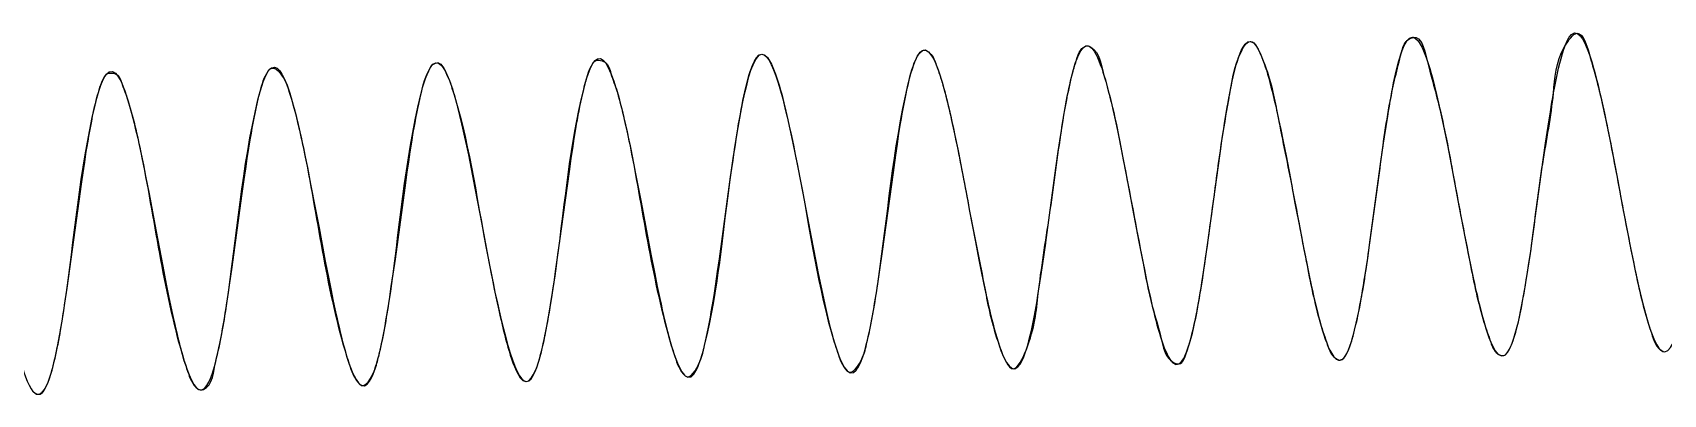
# Model space of a CAD drawing. Extents: x 59521 to 184406, y -1257 to 56672.
# Drawn here: x 86219.12 to 86244.51, y 15639.81 to 15645.45 of the extents above; entities that cross this region are included whole.
import ezdxf

# ---------------------------------------------------------------- set-up
doc = ezdxf.new("R2010")
doc.units = 0
doc.header["$MEASUREMENT"] = 0
doc.layers.get('0').update_dxf_attribs({"linetype": 'CONTINUOUS'})

# ---------------------------------------------------------------- blocks, each defined once
blk = doc.blocks.new('rt666')
at = {"color": 87, "linetype": 'Continuous'}
for p, q in [((-866.672, 42.375), (-866.654, 42.401)), ((-856.032, 41.653), (-856.001, 41.511)), ((-853.5, 41.719), (-853.466, 41.566)), ((-850.974, 41.817), (-850.943, 41.677)), ((-850.943, 41.677), (-850.913, 41.534)), ((-849.26, 41.529), (-849.235, 41.685)), ((-848.428, 41.822), (-848.394, 41.666)), ((-848.394, 41.666), (-848.36, 41.503)), ((-866.171, 41.429), (-866.141, 41.292)), ((-863.627, 41.442), (-863.593, 41.289)), ((-861.09, 41.488), (-861.059, 41.344)), ((-858.557, 41.551), (-858.522, 41.39)), ((-858.522, 41.39), (-858.487, 41.223)), ((-856.872, 41.234), (-856.847, 41.396)), ((-856.001, 41.511), (-855.97, 41.367)), ((-854.349, 41.233), (-854.325, 41.389)), ((-854.325, 41.389), (-854.302, 41.54)), ((-853.466, 41.566), (-853.433, 41.408)), ((-853.433, 41.408), (-853.4, 41.247)), ((-851.817, 41.296), (-851.793, 41.458)), ((-850.913, 41.534), (-850.883, 41.389)), ((-850.883, 41.389), (-850.838, 41.167)), ((-849.284, 41.365), (-849.26, 41.529)), ((-848.36, 41.503), (-848.326, 41.334)), ((-871.213, 41.191), (-871.177, 41.026)), ((-868.689, 41.295), (-868.655, 41.139)), ((-868.655, 41.139), (-868.621, 40.98)), ((-866.987, 41.06), (-866.963, 41.212)), ((-866.141, 41.292), (-866.111, 41.154)), ((-866.111, 41.154), (-866.082, 41.013)), ((-864.456, 41.116), (-864.433, 41.269)), ((-863.593, 41.289), (-863.56, 41.131)), ((-861.937, 41.099), (-861.912, 41.261)), ((-861.059, 41.344), (-861.028, 41.197)), ((-861.028, 41.197), (-860.997, 41.047)), ((-859.428, 41.009), (-859.402, 41.182)), ((-859.402, 41.182), (-859.377, 41.347)), ((-858.487, 41.223), (-858.452, 41.05)), ((-856.896, 41.068), (-856.872, 41.234)), ((-855.97, 41.367), (-855.94, 41.22)), ((-855.94, 41.22), (-855.895, 40.993)), ((-854.373, 41.07), (-854.349, 41.233)), ((-853.4, 41.247), (-853.35, 40.997)), ((-851.841, 41.129), (-851.817, 41.296)), ((-850.838, 41.167), (-850.779, 40.864)), ((-849.346, 40.936), (-849.309, 41.196)), ((-849.309, 41.196), (-849.284, 41.365)), ((-848.326, 41.334), (-848.274, 41.071)), ((-872.082, 40.734), (-872.056, 40.901)), ((-871.177, 41.026), (-871.142, 40.857)), ((-869.549, 40.797), (-869.525, 40.958)), ((-869.525, 40.958), (-869.5, 41.117)), ((-868.621, 40.98), (-868.588, 40.816)), ((-867.034, 40.745), (-867.01, 40.905)), ((-867.01, 40.905), (-866.987, 41.06)), ((-866.082, 41.013), (-866.038, 40.796)), ((-864.504, 40.792), (-864.48, 40.958)), ((-864.48, 40.958), (-864.456, 41.116)), ((-863.56, 41.131), (-863.527, 40.97)), ((-863.527, 40.97), (-863.478, 40.72)), ((-861.998, 40.673), (-861.961, 40.932)), ((-861.961, 40.932), (-861.937, 41.099)), ((-860.997, 41.047), (-860.952, 40.817)), ((-859.465, 40.742), (-859.428, 41.009)), ((-858.452, 41.05), (-858.399, 40.778)), ((-856.933, 40.81), (-856.896, 41.068)), ((-855.895, 40.993), (-855.834, 40.677)), ((-854.409, 40.814), (-854.373, 41.07)), ((-853.35, 40.997), (-853.283, 40.647)), ((-851.878, 40.869), (-851.841, 41.129)), ((-849.5, 39.802), (-849.346, 40.936)), ((-848.274, 41.071), (-848.186, 40.609)), ((-872.107, 40.561), (-872.082, 40.734)), ((-871.142, 40.857), (-871.107, 40.681)), ((-871.107, 40.681), (-871.054, 40.409)), ((-869.609, 40.379), (-869.573, 40.633)), ((-869.573, 40.633), (-869.549, 40.797)), ((-868.588, 40.816), (-868.538, 40.561)), ((-867.068, 40.499), (-867.034, 40.745)), ((-866.038, 40.796), (-865.98, 40.495)), ((-864.541, 40.531), (-864.504, 40.792)), ((-863.478, 40.72), (-863.393, 40.277)), ((-862.172, 39.398), (-861.998, 40.673)), ((-860.952, 40.817), (-860.875, 40.418)), ((-859.634, 39.508), (-859.465, 40.742)), ((-858.399, 40.778), (-858.306, 40.292)), ((-857.107, 39.534), (-856.933, 40.81)), ((-854.567, 39.652), (-854.409, 40.814)), ((-852.038, 39.694), (-851.878, 40.869)), ((-850.779, 40.864), (-850.658, 40.223)), ((-872.144, 40.293), (-872.107, 40.561)), ((-869.76, 39.269), (-869.609, 40.379)), ((-868.538, 40.561), (-868.466, 40.19)), ((-867.219, 39.39), (-867.068, 40.499)), ((-864.688, 39.451), (-864.541, 40.531)), ((-848.186, 40.609), (-848.115, 40.231)), ((-872.287, 39.239), (-872.144, 40.293)), ((-863.393, 40.277), (-863.24, 39.468)), ((-858.306, 40.292), (-858.282, 40.166)), ((-858.282, 40.166), (-858.186, 39.661)), ((-850.658, 40.223), (-850.561, 39.715)), ((-848.115, 40.231), (-848.029, 39.785)), ((-860.745, 39.732), (-860.673, 39.36)), ((-858.186, 39.661), (-858.132, 39.379)), ((-857.137, 39.323), (-857.092, 39.64)), ((-855.641, 39.662), (-855.591, 39.402)), ((-854.604, 39.395), (-854.567, 39.652)), ((-853.133, 39.852), (-853.073, 39.544)), ((-852.079, 39.408), (-852.038, 39.694)), ((-850.561, 39.715), (-850.51, 39.454)), ((-849.541, 39.514), (-849.5, 39.802)), ((-848.029, 39.785), (-847.98, 39.534)), ((-868.31, 39.362), (-868.255, 39.083)), ((-867.262, 39.088), (-867.219, 39.39)), ((-864.724, 39.197), (-864.688, 39.451)), ((-863.24, 39.468), (-863.18, 39.162)), ((-862.201, 39.199), (-862.172, 39.398)), ((-860.673, 39.36), (-860.635, 39.169)), ((-859.674, 39.223), (-859.634, 39.508)), ((-858.132, 39.379), (-858.096, 39.198)), ((-855.591, 39.402), (-855.556, 39.23)), ((-854.628, 39.227), (-854.604, 39.395)), ((-853.073, 39.544), (-853.034, 39.349)), ((-852.105, 39.23), (-852.079, 39.408)), ((-850.51, 39.454), (-850.474, 39.278)), ((-849.568, 39.33), (-849.541, 39.514)), ((-847.98, 39.534), (-847.947, 39.371)), ((-847.947, 39.371), (-847.913, 39.21)), ((-872.329, 38.941), (-872.287, 39.239)), ((-870.839, 39.28), (-870.785, 39.002)), ((-869.799, 38.989), (-869.76, 39.269)), ((-865.762, 39.349), (-865.712, 39.094)), ((-864.748, 39.031), (-864.724, 39.197)), ((-863.18, 39.162), (-863.14, 38.967)), ((-862.229, 39.008), (-862.201, 39.199)), ((-860.635, 39.169), (-860.596, 38.976)), ((-859.701, 39.041), (-859.674, 39.223)), ((-858.096, 39.198), (-858.06, 39.023)), ((-857.167, 39.119), (-857.137, 39.323)), ((-855.556, 39.23), (-855.521, 39.06)), ((-854.653, 39.065), (-854.628, 39.227)), ((-853.034, 39.349), (-852.997, 39.164)), ((-852.997, 39.164), (-852.959, 38.987)), ((-850.474, 39.278), (-850.437, 39.101)), ((-847.913, 39.21), (-847.879, 39.051)), ((-872.358, 38.745), (-872.329, 38.941)), ((-870.785, 39.002), (-870.749, 38.822)), ((-869.826, 38.807), (-869.799, 38.989)), ((-868.255, 39.083), (-868.22, 38.906)), ((-868.22, 38.906), (-868.185, 38.737)), ((-867.291, 38.891), (-867.262, 39.088)), ((-865.712, 39.094), (-865.678, 38.925)), ((-865.678, 38.925), (-865.643, 38.758)), ((-864.797, 38.715), (-864.772, 38.869)), ((-864.772, 38.869), (-864.748, 39.031)), ((-863.14, 38.967), (-863.101, 38.78)), ((-860.596, 38.976), (-860.555, 38.783)), ((-858.06, 39.023), (-858.024, 38.853)), ((-855.521, 39.06), (-855.486, 38.895)), ((-870.749, 38.822), (-870.713, 38.648)), ((-870.713, 38.648), (-870.677, 38.481)), ((-868.185, 38.737), (-868.15, 38.572)), ((-865.643, 38.758), (-865.608, 38.596)), ((-870.294, 37.37), (-870.276, 37.36))]:
    blk.add_line(p, q, dxfattribs=at)
for points in [[(-849.235, 41.685), (-849.211, 41.833), (-849.198, 41.906), (-849.185, 41.981), (-849.171, 42.055), (-849.157, 42.131), (-849.141, 42.208), (-849.125, 42.285), (-849.108, 42.363), (-849.089, 42.44), (-849.069, 42.517), (-849.048, 42.59), (-849.025, 42.661), (-849.001, 42.726), (-848.974, 42.788), (-848.942, 42.845), (-848.904, 42.889), (-848.859, 42.913), (-848.812, 42.903), (-848.771, 42.868), (-848.736, 42.818), (-848.705, 42.762), (-848.677, 42.702), (-848.651, 42.638), (-848.628, 42.573), (-848.606, 42.508), (-848.586, 42.445), (-848.567, 42.382), (-848.549, 42.319), (-848.532, 42.255), (-848.515, 42.189), (-848.497, 42.118), (-848.479, 42.046), (-848.462, 41.972), (-848.445, 41.898), (-848.428, 41.822)], [(-856.847, 41.396), (-856.821, 41.555), (-856.808, 41.634), (-856.794, 41.713), (-856.78, 41.791), (-856.766, 41.869), (-856.751, 41.947), (-856.735, 42.024), (-856.719, 42.1), (-856.702, 42.175), (-856.685, 42.247), (-856.667, 42.316), (-856.648, 42.384), (-856.627, 42.45), (-856.603, 42.515), (-856.577, 42.578), (-856.545, 42.636), (-856.505, 42.686), (-856.466, 42.71)], [(-856.466, 42.71), (-856.417, 42.706), (-856.374, 42.674), (-856.339, 42.631), (-856.311, 42.581), (-856.286, 42.531), (-856.264, 42.48), (-856.242, 42.423), (-856.221, 42.364), (-856.201, 42.304), (-856.182, 42.242), (-856.164, 42.181), (-856.146, 42.119), (-856.129, 42.056), (-856.113, 41.992), (-856.096, 41.926), (-856.08, 41.859), (-856.064, 41.791), (-856.048, 41.722), (-856.032, 41.653)], [(-854.302, 41.54), (-854.278, 41.687), (-854.265, 41.758), (-854.253, 41.828), (-854.241, 41.897), (-854.228, 41.964), (-854.215, 42.031), (-854.201, 42.098), (-854.187, 42.164), (-854.173, 42.229), (-854.157, 42.293), (-854.142, 42.356), (-854.125, 42.416), (-854.108, 42.474), (-854.09, 42.529), (-854.07, 42.584), (-854.047, 42.639), (-854.019, 42.692), (-853.986, 42.74), (-853.947, 42.772), (-853.903, 42.78), (-853.859, 42.758), (-853.821, 42.716), (-853.787, 42.662), (-853.758, 42.605), (-853.732, 42.547), (-853.711, 42.491), (-853.691, 42.438), (-853.674, 42.385), (-853.657, 42.331), (-853.638, 42.271), (-853.62, 42.208), (-853.602, 42.143), (-853.585, 42.076), (-853.567, 42.007), (-853.55, 41.938), (-853.533, 41.866), (-853.516, 41.793), (-853.5, 41.719)], [(-851.793, 41.458), (-851.768, 41.617), (-851.755, 41.696), (-851.742, 41.773), (-851.729, 41.849), (-851.716, 41.924), (-851.702, 41.997), (-851.688, 42.068), (-851.675, 42.137), (-851.66, 42.205), (-851.646, 42.271), (-851.631, 42.336), (-851.615, 42.4), (-851.598, 42.463), (-851.58, 42.524), (-851.562, 42.581), (-851.542, 42.637), (-851.52, 42.691), (-851.495, 42.744), (-851.463, 42.794), (-851.426, 42.832), (-851.38, 42.847), (-851.333, 42.828), (-851.294, 42.789), (-851.26, 42.739), (-851.233, 42.687), (-851.209, 42.634), (-851.187, 42.582), (-851.167, 42.528), (-851.147, 42.469), (-851.127, 42.406), (-851.108, 42.343), (-851.089, 42.279), (-851.072, 42.215), (-851.054, 42.15), (-851.038, 42.084), (-851.022, 42.019), (-851.006, 41.952), (-850.99, 41.885), (-850.974, 41.817)], [(-866.654, 42.401), (-866.633, 42.424), (-866.591, 42.448), (-866.548, 42.443), (-866.506, 42.411), (-866.473, 42.368), (-866.445, 42.321), (-866.421, 42.273), (-866.4, 42.225), (-866.378, 42.17), (-866.357, 42.113), (-866.337, 42.055), (-866.318, 41.997), (-866.3, 41.937), (-866.283, 41.877), (-866.266, 41.817), (-866.25, 41.755), (-866.234, 41.692), (-866.218, 41.628), (-866.202, 41.562), (-866.187, 41.496), (-866.171, 41.429)], [(-864.433, 41.269), (-864.408, 41.418), (-864.396, 41.49), (-864.384, 41.561), (-864.371, 41.63), (-864.358, 41.699), (-864.345, 41.767), (-864.331, 41.835), (-864.317, 41.902), (-864.302, 41.967), (-864.286, 42.032), (-864.27, 42.096), (-864.254, 42.156), (-864.236, 42.214), (-864.218, 42.27), (-864.197, 42.326), (-864.173, 42.382), (-864.145, 42.435), (-864.135, 42.45)], [(-864.135, 42.45), (-864.109, 42.482), (-864.069, 42.511), (-864.025, 42.513), (-863.981, 42.486), (-863.943, 42.441), (-863.91, 42.386), (-863.882, 42.329), (-863.858, 42.271), (-863.837, 42.216), (-863.818, 42.164), (-863.801, 42.111), (-863.784, 42.058), (-863.766, 41.997), (-863.747, 41.933), (-863.73, 41.867), (-863.712, 41.8), (-863.695, 41.732), (-863.678, 41.662), (-863.661, 41.59), (-863.644, 41.517), (-863.627, 41.442)], [(-861.912, 41.261), (-861.886, 41.419), (-861.874, 41.496), (-861.861, 41.572), (-861.847, 41.647), (-861.834, 41.721), (-861.82, 41.792), (-861.807, 41.861), (-861.793, 41.929), (-861.778, 41.995), (-861.763, 42.061), (-861.747, 42.126), (-861.73, 42.19), (-861.713, 42.252), (-861.694, 42.31), (-861.675, 42.366), (-861.653, 42.421), (-861.628, 42.474), (-861.596, 42.525), (-861.559, 42.564), (-861.513, 42.582), (-861.465, 42.566), (-861.426, 42.528), (-861.392, 42.478), (-861.364, 42.426), (-861.34, 42.374), (-861.319, 42.322), (-861.299, 42.269), (-861.279, 42.209), (-861.258, 42.147), (-861.239, 42.085), (-861.221, 42.021), (-861.203, 41.957), (-861.186, 41.892), (-861.17, 41.827), (-861.153, 41.762), (-861.137, 41.695), (-861.121, 41.627), (-861.106, 41.558), (-861.09, 41.488)], [(-859.377, 41.347), (-859.352, 41.502), (-859.339, 41.578), (-859.326, 41.654), (-859.312, 41.731), (-859.298, 41.808), (-859.282, 41.886), (-859.266, 41.965), (-859.249, 42.045), (-859.231, 42.124), (-859.212, 42.202), (-859.191, 42.279), (-859.169, 42.353), (-859.146, 42.423), (-859.12, 42.489), (-859.089, 42.553)], [(-859.089, 42.553), (-859.054, 42.604), (-859.012, 42.639), (-858.964, 42.647), (-858.917, 42.619), (-858.879, 42.574), (-858.845, 42.519), (-858.815, 42.457), (-858.788, 42.392), (-858.763, 42.325), (-858.74, 42.259), (-858.72, 42.193), (-858.701, 42.129)], [(-872.056, 40.901), (-872.031, 41.066), (-872.018, 41.147), (-872.004, 41.227), (-871.99, 41.307), (-871.976, 41.385), (-871.962, 41.463), (-871.947, 41.54), (-871.932, 41.615), (-871.917, 41.689), (-871.901, 41.76), (-871.884, 41.83), (-871.867, 41.899), (-871.848, 41.968), (-871.827, 42.036), (-871.804, 42.101), (-871.78, 42.161), (-871.752, 42.218), (-871.727, 42.256)], [(-871.727, 42.256), (-871.716, 42.271), (-871.675, 42.306), (-871.625, 42.313), (-871.577, 42.285), (-871.538, 42.239), (-871.506, 42.185), (-871.479, 42.129), (-871.455, 42.073), (-871.432, 42.01), (-871.409, 41.946), (-871.388, 41.878), (-871.367, 41.808), (-871.346, 41.736), (-871.326, 41.662), (-871.306, 41.586), (-871.287, 41.509), (-871.268, 41.431), (-871.249, 41.352), (-871.231, 41.272), (-871.213, 41.191)], [(-869.5, 41.117), (-869.475, 41.275), (-869.461, 41.353), (-869.448, 41.431), (-869.433, 41.509), (-869.419, 41.585), (-869.404, 41.661), (-869.388, 41.736), (-869.372, 41.809), (-869.356, 41.88), (-869.339, 41.949), (-869.32, 42.017), (-869.3, 42.085), (-869.278, 42.151), (-869.253, 42.215), (-869.225, 42.273), (-869.192, 42.326), (-869.168, 42.352)], [(-869.168, 42.352), (-869.149, 42.367), (-869.103, 42.38), (-869.058, 42.362), (-869.017, 42.321), (-868.984, 42.271), (-868.956, 42.216), (-868.931, 42.159), (-868.909, 42.102), (-868.889, 42.046), (-868.87, 41.99), (-868.85, 41.928), (-868.831, 41.864), (-868.813, 41.798), (-868.794, 41.73), (-868.776, 41.661), (-868.758, 41.591), (-868.741, 41.519), (-868.723, 41.445), (-868.706, 41.371), (-868.689, 41.295)], [(-866.963, 41.212), (-866.939, 41.362), (-866.926, 41.437), (-866.913, 41.512), (-866.899, 41.586), (-866.885, 41.66), (-866.871, 41.734), (-866.855, 41.806), (-866.84, 41.877), (-866.823, 41.947), (-866.806, 42.015), (-866.789, 42.079), (-866.77, 42.142), (-866.749, 42.205), (-866.726, 42.267), (-866.7, 42.325), (-866.672, 42.375)], [(-858.701, 42.129), (-858.682, 42.064), (-858.665, 41.999), (-858.647, 41.929), (-858.629, 41.857), (-858.61, 41.783), (-858.593, 41.707), (-858.575, 41.63), (-858.557, 41.551)], [(-855.834, 40.677), (-855.756, 40.264), (-855.74, 40.179), (-855.641, 39.662)], [(-853.283, 40.647), (-853.211, 40.265), (-853.133, 39.852)], [(-871.054, 40.409), (-870.947, 39.848), (-870.839, 39.28)], [(-865.98, 40.495), (-865.874, 39.938), (-865.762, 39.349)], [(-860.875, 40.418), (-860.828, 40.168), (-860.745, 39.732)], [(-868.466, 40.19), (-868.407, 39.877), (-868.31, 39.362)], [(-847.481, 37.956), (-847.455, 37.951), (-847.408, 37.969), (-847.366, 38.015), (-847.333, 38.07), (-847.306, 38.129), (-847.284, 38.187), (-847.265, 38.245), (-847.247, 38.305), (-847.23, 38.367), (-847.212, 38.435), (-847.196, 38.505), (-847.18, 38.577), (-847.164, 38.651), (-847.149, 38.727), (-847.134, 38.805), (-847.119, 38.884), (-847.105, 38.966), (-847.091, 39.049), (-847.077, 39.133), (-847.063, 39.219), (-847.036, 39.395)], [(-858.024, 38.853), (-858.005, 38.771), (-857.987, 38.689), (-857.969, 38.61), (-857.95, 38.531), (-857.931, 38.454), (-857.912, 38.379), (-857.893, 38.306), (-857.874, 38.238), (-857.855, 38.172), (-857.834, 38.106), (-857.813, 38.039), (-857.789, 37.972), (-857.763, 37.905), (-857.734, 37.842), (-857.702, 37.782), (-857.663, 37.729), (-857.621, 37.694), (-857.571, 37.685), (-857.524, 37.713), (-857.488, 37.759), (-857.458, 37.814), (-857.433, 37.872), (-857.411, 37.931), (-857.391, 37.991), (-857.373, 38.053), (-857.355, 38.12), (-857.338, 38.189), (-857.321, 38.261), (-857.305, 38.334), (-857.289, 38.411), (-857.273, 38.49), (-857.258, 38.571), (-857.243, 38.655), (-857.228, 38.742), (-857.213, 38.832), (-857.198, 38.925), (-857.167, 39.119)], [(-852.959, 38.987), (-852.94, 38.902), (-852.921, 38.818), (-852.902, 38.735), (-852.883, 38.654), (-852.863, 38.574), (-852.843, 38.497), (-852.823, 38.421), (-852.803, 38.348), (-852.782, 38.278), (-852.761, 38.211), (-852.739, 38.147), (-852.717, 38.087), (-852.694, 38.029), (-852.669, 37.974), (-852.64, 37.922), (-852.607, 37.873), (-852.568, 37.835), (-852.52, 37.817), (-852.473, 37.834), (-852.436, 37.873), (-852.405, 37.923), (-852.378, 37.98), (-852.356, 38.037), (-852.336, 38.093), (-852.319, 38.147), (-852.303, 38.204), (-852.288, 38.263), (-852.272, 38.327), (-852.256, 38.394), (-852.241, 38.461), (-852.227, 38.53), (-852.213, 38.601), (-852.199, 38.673), (-852.185, 38.747), (-852.172, 38.823), (-852.158, 38.901), (-852.145, 38.98), (-852.132, 39.062), (-852.105, 39.23)], [(-850.437, 39.101), (-850.417, 39.012), (-850.398, 38.923), (-850.377, 38.835), (-850.357, 38.747), (-850.335, 38.66), (-850.314, 38.576), (-850.291, 38.492), (-850.268, 38.41), (-850.244, 38.328), (-850.218, 38.248), (-850.191, 38.17), (-850.163, 38.099), (-850.131, 38.03), (-850.094, 37.964), (-850.051, 37.912), (-849.998, 37.885), (-849.946, 37.899), (-849.904, 37.94), (-849.869, 37.997), (-849.84, 38.06), (-849.814, 38.127), (-849.792, 38.197), (-849.771, 38.268), (-849.752, 38.342), (-849.733, 38.417), (-849.716, 38.495), (-849.699, 38.575), (-849.683, 38.655), (-849.667, 38.737), (-849.652, 38.819), (-849.637, 38.902), (-849.623, 38.986), (-849.609, 39.07), (-849.595, 39.155), (-849.568, 39.33)], [(-867.772, 37.443), (-867.748, 37.427), (-867.7, 37.42), (-867.658, 37.444), (-867.62, 37.49), (-867.591, 37.544), (-867.566, 37.6), (-867.545, 37.656), (-867.526, 37.713), (-867.507, 37.774), (-867.49, 37.838), (-867.473, 37.904), (-867.456, 37.973), (-867.44, 38.044), (-867.425, 38.117), (-867.409, 38.193), (-867.394, 38.271), (-867.379, 38.351), (-867.365, 38.434), (-867.35, 38.52), (-867.335, 38.609), (-867.32, 38.701), (-867.291, 38.891)], [(-862.706, 37.574), (-862.665, 37.552), (-862.615, 37.561), (-862.574, 37.599), (-862.539, 37.654), (-862.51, 37.712), (-862.486, 37.773), (-862.463, 37.839), (-862.442, 37.907), (-862.423, 37.976), (-862.406, 38.045), (-862.389, 38.115), (-862.373, 38.185), (-862.358, 38.258), (-862.343, 38.333), (-862.328, 38.41), (-862.314, 38.489), (-862.299, 38.57), (-862.285, 38.653), (-862.271, 38.738), (-862.257, 38.825), (-862.229, 39.008)], [(-860.186, 37.651), (-860.138, 37.621), (-860.087, 37.625), (-860.043, 37.661), (-860.006, 37.717), (-859.976, 37.779), (-859.95, 37.844), (-859.927, 37.914), (-859.906, 37.985), (-859.886, 38.058), (-859.868, 38.133), (-859.85, 38.21), (-859.833, 38.29), (-859.816, 38.37), (-859.8, 38.452), (-859.785, 38.534), (-859.77, 38.616), (-859.756, 38.7), (-859.742, 38.783), (-859.728, 38.868), (-859.701, 39.041)], [(-855.486, 38.895), (-855.468, 38.815), (-855.45, 38.737), (-855.433, 38.66), (-855.415, 38.585), (-855.397, 38.512), (-855.378, 38.44), (-855.36, 38.371), (-855.341, 38.304), (-855.322, 38.24), (-855.304, 38.18), (-855.285, 38.121), (-855.264, 38.06), (-855.241, 37.998), (-855.214, 37.936), (-855.184, 37.875), (-855.151, 37.82), (-855.112, 37.776), (-855.064, 37.751), (-855.016, 37.761), (-854.977, 37.796), (-854.943, 37.847), (-854.914, 37.905), (-854.889, 37.966), (-854.867, 38.031), (-854.847, 38.097), (-854.828, 38.167), (-854.809, 38.24), (-854.792, 38.313), (-854.775, 38.388), (-854.76, 38.463), (-854.745, 38.538), (-854.73, 38.612), (-854.717, 38.687), (-854.703, 38.761), (-854.691, 38.836), (-854.678, 38.911), (-854.653, 39.065)], [(-847.879, 39.051), (-847.861, 38.973), (-847.844, 38.895), (-847.825, 38.818), (-847.807, 38.742), (-847.788, 38.667), (-847.768, 38.593), (-847.749, 38.521), (-847.729, 38.45), (-847.707, 38.381), (-847.685, 38.311), (-847.661, 38.243), (-847.636, 38.178), (-847.608, 38.115), (-847.579, 38.059), (-847.544, 38.008), (-847.501, 37.966), (-847.481, 37.956)], [(-872.861, 37.334), (-872.852, 37.324), (-872.809, 37.292), (-872.761, 37.29), (-872.716, 37.319), (-872.681, 37.365), (-872.652, 37.418), (-872.627, 37.476), (-872.604, 37.536), (-872.584, 37.599), (-872.565, 37.663), (-872.547, 37.732), (-872.53, 37.803), (-872.513, 37.876), (-872.496, 37.953), (-872.48, 38.031), (-872.464, 38.113), (-872.449, 38.197), (-872.433, 38.283), (-872.418, 38.371), (-872.403, 38.461), (-872.388, 38.554), (-872.358, 38.745)], [(-870.276, 37.36), (-870.232, 37.355), (-870.19, 37.378), (-870.152, 37.424), (-870.123, 37.478), (-870.097, 37.536), (-870.073, 37.6), (-870.052, 37.667), (-870.032, 37.735), (-870.014, 37.803), (-869.997, 37.872), (-869.981, 37.94), (-869.966, 38.009), (-869.952, 38.08), (-869.937, 38.154), (-869.922, 38.23), (-869.908, 38.308), (-869.894, 38.387), (-869.88, 38.467), (-869.867, 38.549), (-869.853, 38.633), (-869.826, 38.807)], [(-865.608, 38.596), (-865.591, 38.518), (-865.573, 38.442), (-865.556, 38.367), (-865.538, 38.294), (-865.52, 38.223), (-865.502, 38.152), (-865.484, 38.084), (-865.466, 38.02), (-865.447, 37.958), (-865.429, 37.899), (-865.409, 37.84), (-865.388, 37.78), (-865.364, 37.718), (-865.338, 37.658), (-865.308, 37.599), (-865.274, 37.546), (-865.235, 37.505), (-865.188, 37.485), (-865.142, 37.5), (-865.104, 37.537), (-865.071, 37.589), (-865.043, 37.646), (-865.018, 37.707), (-864.996, 37.77), (-864.976, 37.836), (-864.957, 37.906), (-864.938, 37.977), (-864.921, 38.05), (-864.904, 38.124), (-864.889, 38.198), (-864.874, 38.272), (-864.86, 38.346), (-864.847, 38.42), (-864.834, 38.493), (-864.821, 38.567), (-864.797, 38.715)], [(-863.101, 38.78), (-863.082, 38.69), (-863.062, 38.601), (-863.042, 38.514), (-863.022, 38.429), (-863.002, 38.346), (-862.982, 38.265), (-862.961, 38.185), (-862.94, 38.108), (-862.919, 38.036), (-862.897, 37.968), (-862.876, 37.905), (-862.853, 37.841), (-862.827, 37.773), (-862.796, 37.705), (-862.759, 37.639), (-862.717, 37.584), (-862.706, 37.574)], [(-860.555, 38.783), (-860.534, 38.687), (-860.512, 38.592), (-860.49, 38.5), (-860.468, 38.409), (-860.447, 38.322), (-860.424, 38.237), (-860.401, 38.155), (-860.378, 38.074), (-860.352, 37.995), (-860.326, 37.918), (-860.298, 37.846), (-860.267, 37.777), (-860.232, 37.711), (-860.186, 37.651)], [(-873.201, 38.374), (-873.184, 38.3), (-873.167, 38.227), (-873.15, 38.153), (-873.132, 38.079), (-873.113, 38.005), (-873.093, 37.929), (-873.072, 37.853), (-873.05, 37.778), (-873.027, 37.703), (-873.003, 37.63), (-872.978, 37.56), (-872.951, 37.494), (-872.923, 37.432), (-872.89, 37.374), (-872.861, 37.334)], [(-870.677, 38.481), (-870.659, 38.401), (-870.641, 38.322), (-870.623, 38.244), (-870.605, 38.168), (-870.586, 38.094), (-870.568, 38.022), (-870.549, 37.953), (-870.53, 37.885), (-870.51, 37.817), (-870.489, 37.75), (-870.466, 37.683), (-870.442, 37.617), (-870.416, 37.555), (-870.388, 37.495), (-870.357, 37.44), (-870.321, 37.394), (-870.294, 37.37)], [(-868.15, 38.572), (-868.132, 38.491), (-868.114, 38.411), (-868.096, 38.333), (-868.077, 38.255), (-868.059, 38.179), (-868.04, 38.105), (-868.021, 38.036), (-868.002, 37.968), (-867.983, 37.902), (-867.963, 37.836), (-867.941, 37.77), (-867.917, 37.703), (-867.891, 37.637), (-867.862, 37.574), (-867.831, 37.517), (-867.794, 37.466), (-867.772, 37.443)]]:
    blk.add_lwpolyline(points, dxfattribs=at)
for centre, radius, start, end in [((-856.444, 42.637), 0.0755, 106.0937, 109.6242), ((-863.866, 42.266), 0.325, 144.0231, 146.4805), ((-858.647, 42.304), 0.507, 150.4515, 151.4246), ((-847.453, 38.032), 0.081, 247.8801, 254.1861), ((-860.046, 37.793), 0.199, 224.1731, 226.2455), ((-872.66, 37.506), 0.264, 218.4518, 221.8927)]:
    blk.add_arc(centre, radius, start, end, dxfattribs=at)
for points, knots in [([(-856.18, 42.234), (-856.052, 41.81), (-855.866, 40.845), (-855.638, 39.654), (-855.46, 38.709), (-855.294, 38.206), (-855.235, 37.853), (-854.973, 37.707), (-854.857, 38.065), (-854.756, 38.438), (-854.649, 39.076), (-854.546, 39.8), (-854.44, 40.586), (-854.342, 41.325), (-854.218, 41.989), (-854.155, 42.418), (-853.898, 42.936), (-853.595, 42.243), (-853.481, 41.608), (-853.252, 40.505), (-853.052, 39.427), (-852.887, 38.593), (-852.721, 38.101), (-852.65, 37.892), (-852.493, 37.784), (-852.375, 37.957), (-852.307, 38.183), (-852.174, 38.733), (-852.052, 39.592), (-851.898, 40.704), (-851.767, 41.743), (-851.605, 42.413), (-851.506, 42.785), (-851.259, 42.909), (-851.099, 42.252), (-850.913, 41.623), (-850.714, 40.499), (-850.505, 39.433), (-850.344, 38.605), (-850.176, 38.141), (-850.107, 37.93), (-849.937, 37.862), (-849.838, 38.05), (-849.76, 38.287), (-849.637, 38.856), (-849.504, 39.725), (-849.376, 40.837), (-849.17, 41.871), (-849.157, 42.53), (-848.765, 43.053), (-848.536, 42.274), (-848.378, 41.631), (-848.165, 40.496), (-847.964, 39.433), (-847.813, 38.732), (-847.722, 38.43)], [0, 0, 0, 0, 0.037519, 0.083013, 0.103094, 0.118614, 0.128301, 0.132385, 0.13901, 0.151862, 0.169942, 0.191615, 0.214675, 0.236724, 0.255658, 0.269602, 0.278988, 0.289363, 0.313069, 0.345551, 0.379613, 0.407546, 0.417255, 0.423429, 0.426586, 0.430377, 0.437582, 0.448159, 0.477331, 0.51162, 0.543328, 0.565357, 0.571384, 0.57442, 0.585616, 0.610086, 0.642863, 0.676768, 0.70405, 0.713365, 0.71914, 0.722064, 0.726222, 0.733813, 0.744846, 0.774506, 0.808872, 0.84015, 0.861436, 0.869296, 0.881392, 0.90651, 0.939615, 0.97332, 1, 1, 1, 1]), ([(-856.675, 42.285), (-856.66, 42.342), (-856.614, 42.484), (-856.563, 42.675), (-856.469, 42.709)], [0, 0, 0, 0, 0.372355, 1, 1, 1, 1]), ([(-856.465, 42.71), (-856.442, 42.717), (-856.241, 42.636), (-856.228, 42.396), (-856.18, 42.234)], [0, 0, 0, 0, 0.121393, 1, 1, 1, 1]), ([(-869.171, 42.349), (-869.097, 42.423), (-868.892, 42.135), (-868.867, 41.985), (-868.842, 41.9)], [0, 0, 0, 0, 0.541426, 1, 1, 1, 1]), ([(-866.654, 42.401), (-866.634, 42.426), (-866.533, 42.489), (-866.39, 42.228), (-866.341, 42.074), (-866.304, 41.951)], [0, 0, 0, 0, 0.142787, 0.423702, 1, 1, 1, 1]), ([(-864.129, 42.458), (-864.095, 42.505), (-863.908, 42.477), (-863.86, 42.243), (-863.795, 42.097), (-863.767, 42.002)], [0, 0, 0, 0, 0.262345, 0.556852, 1, 1, 1, 1]), ([(-862.405, 38.046), (-862.179, 38.964), (-862.123, 40.078), (-861.538, 43.546), (-860.774, 40.113), (-860.655, 39.004), (-860.385, 38.098)], [0, 0, 0, 0, 0.306135, 0.499924, 0.693627, 1, 1, 1, 1]), ([(-859.088, 42.554), (-859.066, 42.592), (-859.007, 42.681), (-858.854, 42.578), (-858.784, 42.377), (-858.722, 42.206), (-858.692, 42.1)], [0, 0, 0, 0, 0.168247, 0.306774, 0.577015, 1, 1, 1, 1]), ([(-871.894, 41.788), (-871.882, 41.841), (-871.841, 41.999), (-871.794, 42.163), (-871.73, 42.253)], [0, 0, 0, 0, 0.327752, 1, 1, 1, 1]), ([(-871.73, 42.253), (-871.697, 42.299), (-871.521, 42.296), (-871.466, 42.071), (-871.406, 41.938), (-871.379, 41.85)], [0, 0, 0, 0, 0.271645, 0.559576, 1, 1, 1, 1]), ([(-869.358, 41.872), (-869.344, 41.93), (-869.299, 42.092), (-869.251, 42.27), (-869.171, 42.349)], [0, 0, 0, 0, 0.345461, 1, 1, 1, 1]), ([(-866.672, 42.376), (-866.669, 42.38), (-866.663, 42.389), (-866.657, 42.397), (-866.654, 42.401)], [0, 0, 0, 0, 0.517036, 1, 1, 1, 1]), ([(-858.282, 40.166), (-858.205, 39.757), (-858.046, 38.988), (-857.926, 38.3), (-857.608, 37.513), (-857.265, 38.227), (-857.216, 38.928), (-857.021, 40.098), (-856.879, 41.229), (-856.757, 41.97), (-856.675, 42.285)], [0, 0, 0, 0, 0.170717, 0.298489, 0.354683, 0.403852, 0.525598, 0.694132, 0.866495, 1, 1, 1, 1]), ([(-868.842, 41.9), (-868.755, 41.607), (-868.453, 40.264), (-868.288, 38.889), (-867.972, 37.866)], [0, 0, 0, 0, 0.221955, 1, 1, 1, 1]), ([(-867.478, 37.882), (-867.405, 38.172), (-867.173, 39.529), (-867.078, 40.91), (-866.821, 41.955)], [0, 0, 0, 0, 0.217501, 1, 1, 1, 1]), ([(-866.304, 41.951), (-866.033, 41.042), (-865.924, 39.932), (-865.141, 36.524), (-864.575, 40.009), (-864.512, 41.124), (-864.285, 42.039)], [0, 0, 0, 0, 0.307433, 0.49821, 0.694562, 1, 1, 1, 1]), ([(-863.767, 42.002), (-863.683, 41.713), (-863.392, 40.396), (-863.221, 39.052), (-862.922, 38.049)], [0, 0, 0, 0, 0.223299, 1, 1, 1, 1]), ([(-859.869, 38.128), (-859.799, 38.417), (-859.576, 39.748), (-859.474, 41.099), (-859.232, 42.121)], [0, 0, 0, 0, 0.221114, 1, 1, 1, 1]), ([(-872.531, 37.797), (-872.462, 38.087), (-872.238, 39.417), (-872.134, 40.767), (-871.894, 41.788)], [0, 0, 0, 0, 0.221181, 1, 1, 1, 1]), ([(-871.379, 41.85), (-871.291, 41.561), (-870.989, 40.217), (-870.822, 38.843), (-870.51, 37.816)], [0, 0, 0, 0, 0.219829, 1, 1, 1, 1]), ([(-870.015, 37.8), (-869.941, 38.087), (-869.708, 39.444), (-869.608, 40.823), (-869.358, 41.872)], [0, 0, 0, 0, 0.21559, 1, 1, 1, 1]), ([(-847.722, 38.43), (-847.704, 38.367), (-847.646, 38.208), (-847.588, 37.999), (-847.484, 37.957)], [0, 0, 0, 0, 0.368654, 1, 1, 1, 1]), ([(-860.385, 38.098), (-860.369, 38.045), (-860.318, 37.893), (-860.263, 37.731), (-860.188, 37.654)], [0, 0, 0, 0, 0.336205, 1, 1, 1, 1]), ([(-860.183, 37.649), (-860.106, 37.575), (-859.906, 37.884), (-859.89, 38.039), (-859.869, 38.128)], [0, 0, 0, 0, 0.539622, 1, 1, 1, 1]), ([(-867.972, 37.866), (-867.957, 37.816), (-867.907, 37.672), (-867.852, 37.517), (-867.777, 37.448)], [0, 0, 0, 0, 0.339247, 1, 1, 1, 1]), ([(-867.766, 37.439), (-867.686, 37.377), (-867.523, 37.662), (-867.498, 37.804), (-867.478, 37.882)], [0, 0, 0, 0, 0.556687, 1, 1, 1, 1]), ([(-862.922, 38.049), (-862.905, 37.991), (-862.85, 37.83), (-862.794, 37.65), (-862.707, 37.575)], [0, 0, 0, 0, 0.343712, 1, 1, 1, 1]), ([(-862.707, 37.575), (-862.626, 37.506), (-862.449, 37.814), (-862.426, 37.962), (-862.405, 38.046)], [0, 0, 0, 0, 0.552062, 1, 1, 1, 1]), ([(-872.857, 37.329), (-872.836, 37.306), (-872.733, 37.251), (-872.6, 37.512), (-872.561, 37.671), (-872.531, 37.797)], [0, 0, 0, 0, 0.142377, 0.419112, 1, 1, 1, 1]), ([(-870.51, 37.816), (-870.493, 37.76), (-870.439, 37.608), (-870.382, 37.433), (-870.295, 37.371)], [0, 0, 0, 0, 0.352109, 1, 1, 1, 1]), ([(-870.276, 37.36), (-870.255, 37.351), (-870.054, 37.393), (-870.054, 37.646), (-870.015, 37.8)], [0, 0, 0, 0, 0.125266, 1, 1, 1, 1]), ([(-870.295, 37.371), (-870.292, 37.368), (-870.286, 37.365), (-870.279, 37.361), (-870.276, 37.36)], [0, 0, 0, 0, 0.515269, 1, 1, 1, 1]), ([(-867.777, 37.448), (-867.776, 37.446), (-867.772, 37.443), (-867.768, 37.44), (-867.766, 37.439)], [0, 0, 0, 0, 0.510141, 1, 1, 1, 1])]:
    blk.add_open_spline(points, degree=3, knots=knots, dxfattribs=at)
for points in [[(-864.285, 42.039), (-864.25, 42.179), (-864.217, 42.326), (-864.137, 42.446)], [(-859.232, 42.121), (-859.198, 42.266), (-859.163, 42.415), (-859.092, 42.546)], [(-866.821, 41.955), (-866.786, 42.099), (-866.752, 42.25), (-866.672, 42.376)], [(-858.692, 42.1), (-858.612, 41.815), (-858.55, 41.525), (-858.49, 41.235)], [(-858.49, 41.235), (-858.417, 40.88), (-858.349, 40.523), (-858.282, 40.166)]]:
    blk.add_open_spline(points, degree=3, dxfattribs=at)

msp = doc.modelspace()

# ---------------------------------------------------------------- block references
msp.add_blockref('rt666', (87091.983, 15602.528))

doc.saveas('drawing.dxf')
